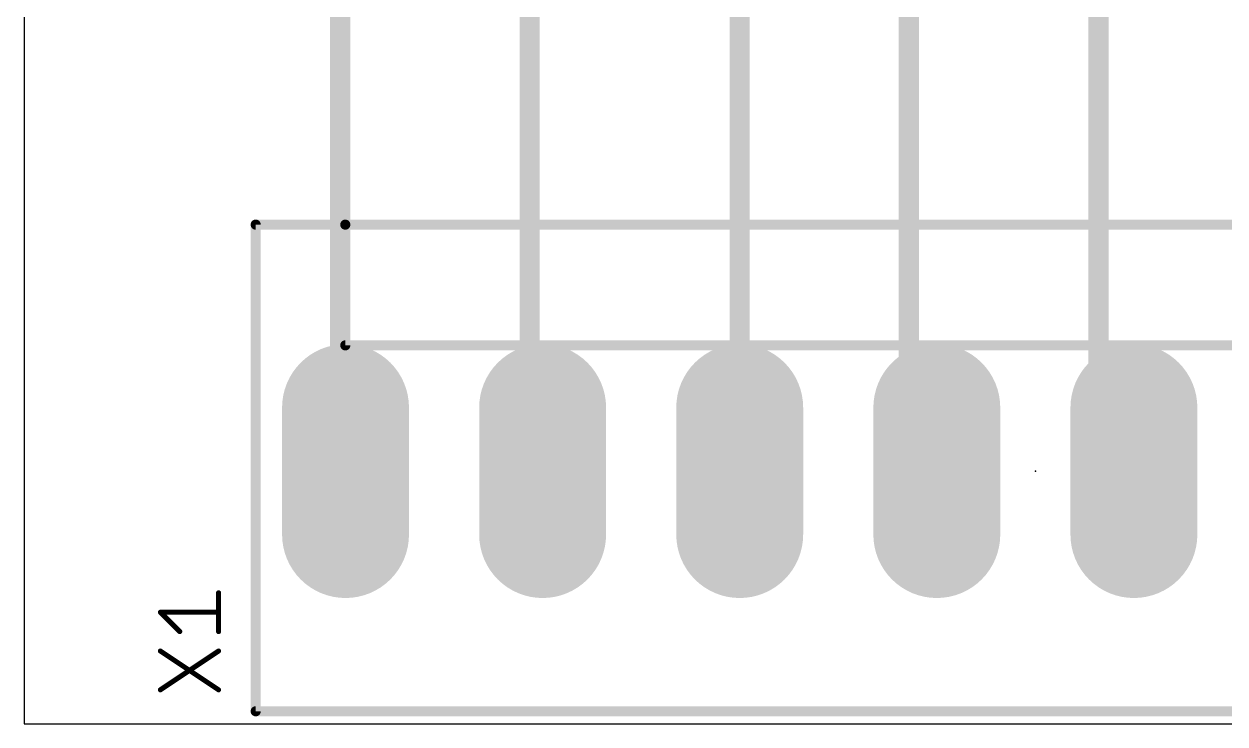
# Model space of a CAD drawing. Extents: x 0 to 44.1, y 0 to 57.1.
# Drawn here: x 0 to 24.13, y 0 to 14.06 of the extents above; entities that cross this region are included whole.
import ezdxf

# ---------------------------------------------------------------- set-up
doc = ezdxf.new("R2010")
doc.units = 0
for name, color, linetype in [('16', 175, 'CONTINUOUS'), ('17', 82, 'CONTINUOUS'), ('20', 7, 'CONTINUOUS'), ('21', 253, 'CONTINUOUS'), ('23', 7, 'CONTINUOUS'), ('25', 253, 'CONTINUOUS')]:
    doc.layers.add(name, color=color, linetype=linetype)

# ---------------------------------------------------------------- blocks, each defined once
blk = doc.blocks.new('LONGP100')
at = {"const_width": 1}
blk.add_lwpolyline([(-0.5, 0), (0.5, 0)], dxfattribs=at)
at = {"const_width": 0.5}
for points in [[(-0.5, 0.25, 1), (-0.5, -0.25)], [(0.5, -0.25, 1), (0.5, 0.25)]]:
    blk.add_lwpolyline(points, format="xyb", dxfattribs=at)

msp = doc.modelspace()

# ---------------------------------------------------------------- linework, layer by layer
at = {"layer": '16', "const_width": 0.4064}
for points in [[(10.16, 5.08), (10.16, 20.32)], [(17.78, 5.08), (17.78, 20.32)], [(21.59, 5.08), (21.59, 16.51)], [(6.35, 5.08), (6.35, 15.24)], [(14.38, 15.24), (14.38, 5.08)], [(6.46, 5.08), (6.35, 5.08)], [(10.42, 5.08), (10.16, 5.08)], [(18.34, 5.08), (17.78, 5.08)], [(22.3, 5.08), (21.59, 5.08)]]:
    msp.add_lwpolyline(points, dxfattribs=at)
at = {"layer": '16', "const_width": 0.2032}
for points in [[(6.35, 5.1816, 1), (6.35, 4.9784)], [(6.2484, 5.08, 1), (6.4516, 5.08)], [(6.46, 4.9784, 1), (6.46, 5.1816)], [(10.16, 5.1816, 1), (10.16, 4.9784)], [(10.0584, 5.08, 1), (10.2616, 5.08)], [(10.42, 4.9784, 1), (10.42, 5.1816)], [(14.2784, 5.08, 1), (14.4816, 5.08)], [(17.78, 5.1816, 1), (17.78, 4.9784)], [(17.6784, 5.08, 1), (17.8816, 5.08)], [(18.34, 4.9784, 1), (18.34, 5.1816)], [(21.59, 5.1816, 1), (21.59, 4.9784)], [(21.4884, 5.08, 1), (21.6916, 5.08)], [(22.3, 4.9784, 1), (22.3, 5.1816)]]:
    msp.add_lwpolyline(points, format="xyb", dxfattribs=at)
at = {"layer": '20'}
for p, q in [((0, 57.14), (0, 0)), ((0, 0), (44.12, 0))]:
    msp.add_line(p, q, dxfattribs=at)
at = {"layer": '21', "const_width": 0.2032}
for points in [[(6.455, 10.03), (4.655, 10.03)], [(4.655, 10.03), (4.655, 0.255)], [(34.21, 10.03), (6.455, 10.03)], [(6.455, 7.605), (6.455, 10.03)], [(6.455, 7.605), (34.21, 7.605)], [(4.655, 0.255), (36.01, 0.255)]]:
    msp.add_lwpolyline(points, dxfattribs=at)
at = {"layer": '21', "const_width": 0.1016}
for points in [[(4.655, 10.0808, 1), (4.655, 9.9792)], [(4.7058, 10.03, 1), (4.6042, 10.03)], [(6.455, 10.0808, 1), (6.455, 9.9792)], [(6.5058, 10.03, 1), (6.4042, 10.03)], [(6.455, 9.9792, 1), (6.455, 10.0808)], [(6.455, 7.6558, 1), (6.455, 7.5542)], [(6.4042, 7.605, 1), (6.5058, 7.605)], [(4.655, 0.3058, 1), (4.655, 0.2042)], [(4.6042, 0.255, 1), (4.7058, 0.255)]]:
    msp.add_lwpolyline(points, format="xyb", dxfattribs=at)
at = {"layer": '23'}
msp.add_point((20.32, 5.08), dxfattribs=at)
at = {"layer": '25', "const_width": 0.1016}
for points in [[(3.9092, 1.8552), (3.9092, 2.6348)], [(3.1296, 1.8552), (2.7398, 2.245)], [(2.7398, 2.245), (3.9092, 2.245)], [(2.7398, 0.6858), (3.9092, 1.4654)], [(2.7398, 1.4654), (3.9092, 0.6858)]]:
    msp.add_lwpolyline(points, dxfattribs=at)
at = {"layer": '25', "const_width": 0.0508}
for points in [[(3.9346, 2.6348, 1), (3.8838, 2.6348)], [(2.7578, 2.263, 1), (2.7218, 2.227)], [(2.7398, 2.2704, 1), (2.7398, 2.2196)], [(3.9092, 2.2196, 1), (3.9092, 2.2704)], [(3.1116, 1.8372, 1), (3.1476, 1.8732)], [(3.8838, 1.8552, 1), (3.9346, 1.8552)], [(2.7539, 1.4865, 1), (2.7257, 1.4443)], [(3.9233, 1.4443, 1), (3.8951, 1.4865)], [(2.7257, 0.7069, 1), (2.7539, 0.6647)], [(3.8951, 0.6647, 1), (3.9233, 0.7069)]]:
    msp.add_lwpolyline(points, format="xyb", dxfattribs=at)

# ---------------------------------------------------------------- block references
at = {"layer": '17', "xscale": 2.55, "yscale": 2.55, "rotation": 90}
for p in [(6.46, 5.08), (6.46, 5.08), (10.42, 5.08), (10.42, 5.08), (14.38, 5.08), (14.38, 5.08), (18.34, 5.08), (18.34, 5.08), (22.3, 5.08), (22.3, 5.08)]:
    msp.add_blockref('LONGP100', p, dxfattribs=at)

doc.saveas('drawing.dxf')
